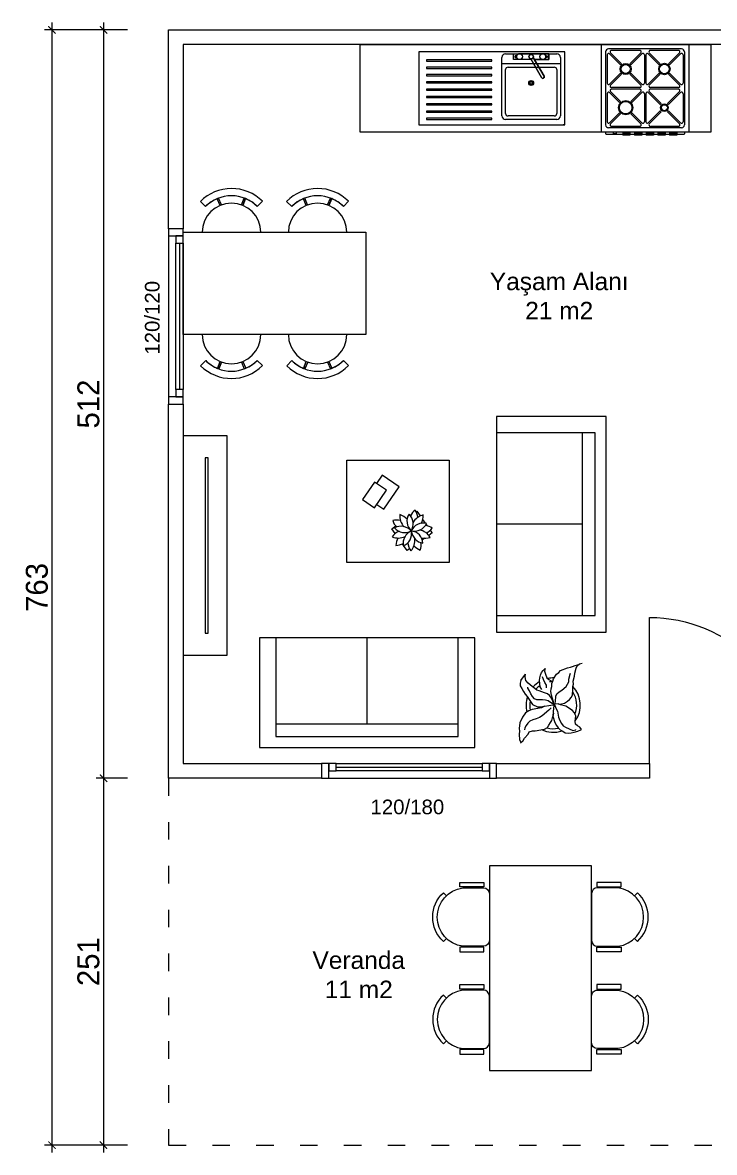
# Model space of a CAD drawing. Header units: inches. Extents: x 321 to 21697, y 7 to 6462.
# Drawn here: x 3878 to 4352, y 4145 to 4918 of the extents above; entities that cross this region are included whole.
import ezdxf

# ---------------------------------------------------------------- set-up
doc = ezdxf.new("R2010")
doc.units = ezdxf.units.IN
doc.header["$MEASUREMENT"] = 0
doc.linetypes.add('ACAD_ISO03W100', pattern=[30, 12, -18])
doc.layers.add('Kapı', color=154, linetype='Continuous', true_color=0x0c4697)
doc.layers.add('Pencere', color=141, linetype='Continuous')
doc.layers.add('Veranda', color=31, linetype='Continuous')
doc.layers.add('tefris', color=8, linetype='Continuous', lineweight=5)
doc.layers.add('tefriş', color=8, linetype='Continuous', lineweight=0)
doc.styles.add('DIŞ ÖLÇÜ', font='FRAMDCN.TTF', dxfattribs={"height": 15})
doc.styles.get("Standard").update_dxf_attribs({"font": 'arial.ttf'})
doc.dimstyles.new('DIŞ ÖLÇÜ', dxfattribs={"dimscale": 0.5, "dimtxt": 15, "dimasz": 10, "dimexe": 10, "dimexo": 10, "dimgap": 5, "dimtad": 1, "dimdec": 0, "dimtxsty": 'DIŞ ÖLÇÜ', "dimblk": 'ARCHTICK', "dimcen": 2.5, "dimdle": 10, "dimadec": 0, "dimazin": 0, "dimtfac": 1, "dimtdec": 0, "dimtix": 1, "dimtmove": 0, "dimatfit": 3, "dimldrblk": 'ARCHTICK', "dimfxl": 60, "dimfxlon": 1, "dimlwd": -1, "dimlwe": -1, "dimarcsym": 0})

# ---------------------------------------------------------------- blocks, each defined once
blk = doc.blocks.new('fewfe-flat-1')
at = {"layer": 'tefriş'}
for p, q in [((6.16, 29.99), (-14.84, 29.99)), ((-14.84, 29.99), (-14.84, 25.99)), ((6.16, 25.99), (6.16, 29.99)), ((-19.5, 20.25), (-19.5, -20.25)), ((-14.84, 25.99), (6.16, 25.99)), ((3.5, 25.25), (-14.5, 25.25)), ((17.67, 18.38), (20.27, 21.06)), ((17.67, -18.38), (20.27, -21.06)), ((-14.84, -26.01), (6.16, -26.01)), ((-14.84, -30.01), (-14.84, -26.01)), ((-14.5, -25.25), (-7.9, -25.25)), ((-7.9, -25.25), (3.5, -25.25)), ((6.16, -26.01), (6.16, -30.01)), ((6.16, -30.01), (-14.84, -30.01))]:
    blk.add_line(p, q, dxfattribs=at)
for centre, radius, start, end in [((-14.5, 20.25), 5, 90, 180), ((0, 0), 25.5, 277.87991, 82.12009), ((0.86, 0), 28.63, 312.66342, 47.33658), ((-14.5, -20.25), 5, 180, 270)]:
    blk.add_arc(centre, radius, start, end, dxfattribs=at)
blk = doc.blocks.new('_ArchTick')
at = {"color": 0, "linetype": 'ByBlock', "const_width": 0.15}
blk.add_lwpolyline([(-0.5, -0.5), (0.5, 0.5)], dxfattribs=at)
blk = doc.blocks.new('*D513')
at = {"color": 0, "transparency": 16777216}
for p, q in [((3933.44, 4917.51), (3933.44, 4395.51)), ((3949.81, 4912.51), (3928.44, 4912.51)), ((3949.81, 4400.51), (3928.44, 4400.51))]:
    blk.add_line(p, q, dxfattribs=at)
at = {"layer": 'Defpoints', "color": 0, "transparency": 16777216}
for p in [(3954.81, 4912.51), (3933.44, 4400.51), (3954.81, 4400.51)]:
    blk.add_point(p, dxfattribs=at)
at = {"color": 0, "transparency": 16777216, "xscale": 5, "yscale": 5, "zscale": 5}
for p, rotation in [((3933.44, 4912.51), 90), ((3933.44, 4400.51), 270)]:
    blk.add_blockref('_ArchTick', p, dxfattribs=dict(at, rotation=rotation))
at = {"color": 0, "transparency": 16777216, "insert": (3923.16, 4656.51), "char_height": 15, "attachment_point": 5, "rotation": 90, "style": 'DIŞ ÖLÇÜ'}
blk.add_mtext('512', dxfattribs=at)
blk = doc.blocks.new('*D518')
at = {"color": 0, "transparency": 16777216}
for p, q in [((3949.81, 4400.51), (3928.44, 4400.51)), ((3933.44, 4405.51), (3933.44, 4144.51)), ((3949.81, 4149.51), (3928.44, 4149.51))]:
    blk.add_line(p, q, dxfattribs=at)
at = {"layer": 'Defpoints', "color": 0, "transparency": 16777216}
for p in [(3954.81, 4400.51), (3933.44, 4149.51), (3954.81, 4149.51)]:
    blk.add_point(p, dxfattribs=at)
at = {"color": 0, "transparency": 16777216, "xscale": 5, "yscale": 5, "zscale": 5}
for p, rotation in [((3933.44, 4400.51), 90), ((3933.44, 4149.51), 270)]:
    blk.add_blockref('_ArchTick', p, dxfattribs=dict(at, rotation=rotation))
at = {"color": 0, "transparency": 16777216, "insert": (3923.16, 4275.01), "char_height": 15, "attachment_point": 5, "rotation": 90, "style": 'DIŞ ÖLÇÜ'}
blk.add_mtext('251', dxfattribs=at)
blk = doc.blocks.new('*D511')
at = {"color": 0, "transparency": 16777216}
for p, q in [((3898.15, 4917.51), (3898.15, 4144.51)), ((3928.15, 4912.51), (3893.15, 4912.51)), ((3928.15, 4149.51), (3893.15, 4149.51))]:
    blk.add_line(p, q, dxfattribs=at)
at = {"layer": 'Defpoints', "color": 0, "transparency": 16777216}
for p in [(3954.81, 4912.51), (3898.15, 4149.51), (3954.81, 4149.51)]:
    blk.add_point(p, dxfattribs=at)
at = {"color": 0, "transparency": 16777216, "xscale": 5, "yscale": 5, "zscale": 5}
for p, rotation in [((3898.15, 4912.51), 90), ((3898.15, 4149.51), 270)]:
    blk.add_blockref('_ArchTick', p, dxfattribs=dict(at, rotation=rotation))
at = {"color": 0, "transparency": 16777216, "insert": (3887.87, 4531.01), "char_height": 15, "attachment_point": 5, "rotation": 90, "style": 'DIŞ ÖLÇÜ'}
blk.add_mtext('763', dxfattribs=at)
blk = doc.blocks.new('saksı masa')
at = {"lineweight": 0, "elevation": 51.05}
for points in [[(42694.75, -80314.18), (42694.75, -80310.89), (42697.47, -80310.89)], [(42704.69, -80310.89), (42705.39, -80310.89)], [(42707.48, -80310.89), (42707.68, -80310.89)], [(42711.37, -80310.89), (42711.83, -80310.89), (42711.83, -80314.14)], [(42711.83, -80316.55), (42711.83, -80319.15)], [(42694.75, -80321.82), (42694.75, -80321.17)], [(42696.49, -80325.76), (42694.75, -80325.76), (42694.75, -80322.39)], [(42711.83, -80323.95), (42711.83, -80325.76), (42709.54, -80325.76)], [(42711.83, -80319.94), (42711.83, -80320.88)], [(42706.79, -80325.76), (42705.15, -80325.76)]]:
    blk.add_lwpolyline(points, dxfattribs=at)
at = {"linetype": 'ByBlock', "lineweight": 0}
for centre, radius, start, end in [((42703.62, -80310.85, 51.05), 7.29, 183.75273, 264.95532), ((42695.13, -80319.14, 51.05), 7.91, 7.48413, 81.22392), ((42704.6, -80309.85, 51.05), 7.21, 160.75243, 194.49137), ((42693.42, -80318.19, 51.05), 11.57, 46.64859, 67.78949), ((42709.49, -80312.53, 51.05), 8.58, 139.39871, 188.8676), ((42710.08, -80316.48, 51.05), 7.29, 111.75273, 192.95532), ((42695.53, -80312.53, 51.05), 9.31, 6.50685, 36.8699), ((42699.57, -80310.97, 51.05), 7.91, 295.48413, 9.22392), ((42711.33, -80317.1, 51.05), 7.21, 88.75243, 122.49137), ((42699.95, -80309.05, 51.05), 11.57, 334.64859, 355.78948), ((42700.09, -80327.22, 51.05), 11.57, 118.64859, 139.78948), ((42695.37, -80323.47, 51.05), 9.31, 78.50685, 108.8699), ((42699.68, -80310.19, 51.05), 8.58, 211.3987, 260.8676), ((42701.53, -80325.89, 51.05), 7.91, 79.48413, 153.22392), ((42696.27, -80315.26, 51.05), 7.29, 255.75273, 336.95532), ((42709.93, -80321.89, 51.05), 7.91, 151.48413, 225.22392), ((42706.73, -80324.36, 51.05), 7.29, 39.75273, 120.95532), ((42708.71, -80312.67, 51.05), 7.91, 223.48413, 297.22392), ((42698.19, -80323.61, 51.05), 7.29, 327.75273, 48.95532), ((42710.3, -80322.58, 51.05), 8.58, 67.3987, 116.8676), ((42705.99, -80309.31, 51.05), 9.31, 294.50685, 324.8699), ((42695.62, -80314.01, 51.05), 7.21, 232.75243, 266.49137), ((42705.72, -80327, 51.05), 9.31, 150.50685, 180.8699), ((42694.42, -80318.8, 51.05), 8.58, 283.3987, 332.8676), ((42712.28, -80318.25, 51.05), 9.31, 222.50685, 252.8699), ((42700.99, -80326.46, 51.05), 8.58, 355.3987, 44.8676), ((42710.66, -80312.44, 51.05), 11.57, 262.64859, 283.78949), ((42706.52, -80325.75, 51.05), 7.21, 16.75243, 50.49137), ((42710.75, -80323.67, 51.05), 11.57, 190.64859, 211.78949), ((42696.81, -80323.84, 51.05), 7.21, 304.75243, 338.49137)]:
    blk.add_arc(centre, radius, start, end, dxfattribs=at)
blk = doc.blocks.new('bdvxxvxv')
at = {"layer": 'tefris'}
blk.add_lwpolyline([(0, 0), (0, -70), (-70, -70), (-70, 0)], close=True, dxfattribs=at)
at = {"layer": 'tefris', "lineweight": 0}
blk.add_lwpolyline([(-42.93, -20.54), (-51.11, -14.99), (-59.28, -27.02), (-51.1, -32.57)], close=True, dxfattribs=at)
blk.add_lwpolyline([(-49.57, -30.31), (-44.7, -33.61), (-34.23, -18.18), (-45.81, -10.32), (-49.65, -15.98)], dxfattribs=at)
at = {"layer": 'tefris', "lineweight": 0, "xscale": 1.224867259940718, "yscale": 1.224867259940718, "zscale": 1.224867259940718, "rotation": 35.0720247064212}
blk.add_blockref('saksı masa', (-99363.46, 50412.92, -62.52), dxfattribs=at)

msp = doc.modelspace()

# ---------------------------------------------------------------- linework, layer by layer
at = {"lineweight": 25}
for p, q in [((3978.07, 4776.51), (3978.07, 4912.51)), ((3978.07, 4912.51), (4751.07, 4912.51)), ((4424.32, 4902.51), (3988.07, 4902.51)), ((3988.07, 4902.51), (3988.07, 4776.51)), ((3988.07, 4776.51), (3978.07, 4776.51)), ((3978.07, 4400.51), (3978.07, 4656.51)), ((3978.07, 4656.51), (3988.07, 4656.51)), ((3988.07, 4656.51), (3988.07, 4410.51)), ((3988.07, 4410.51), (4082.69, 4410.51)), ((4082.69, 4410.51), (4082.69, 4400.51)), ((4202.69, 4400.51), (4202.69, 4410.51)), ((4202.69, 4410.51), (4307.32, 4410.51)), ((4307.32, 4410.51), (4307.32, 4400.51)), ((4082.69, 4400.51), (3978.07, 4400.51)), ((4307.32, 4400.51), (4202.69, 4400.51))]:
    msp.add_line(p, q, dxfattribs=at)
at = {"layer": 'Kapı'}
msp.add_lwpolyline([(4307.32, 4410.51), (4307.32, 4510.51, -0.414214), (4407.32, 4410.51)], format="xyb", dxfattribs=at)
at = {"layer": 'Pencere'}
for p, q in [((3978.07, 4771.51), (3978.07, 4661.51)), ((3983.07, 4666.51), (3983.07, 4766.51)), ((3985.57, 4766.51), (3985.57, 4666.51)), ((3988.07, 4766.51), (3988.07, 4666.51)), ((4092.69, 4410.51), (4192.69, 4410.51)), ((4092.69, 4408.01), (4192.69, 4408.01)), ((4087.69, 4400.51), (4197.69, 4400.51)), ((4192.69, 4405.51), (4092.69, 4405.51))]:
    msp.add_line(p, q, dxfattribs=at)
for points in [[(3978.07, 4776.51), (3978.07, 4771.51), (3988.07, 4771.51), (3988.07, 4776.51), (3978.07, 4776.51)], [(3988.07, 4771.51), (3983.07, 4771.51), (3983.07, 4766.51), (3988.07, 4766.51), (3988.07, 4771.51)], [(3978.07, 4661.51), (3978.07, 4656.51), (3988.07, 4656.51), (3988.07, 4661.51), (3978.07, 4661.51)], [(3988.07, 4666.51), (3983.07, 4666.51), (3983.07, 4661.51), (3988.07, 4661.51), (3988.07, 4666.51)], [(4082.69, 4400.51), (4087.69, 4400.51), (4087.69, 4410.51), (4082.69, 4410.51), (4082.69, 4400.51)], [(4087.69, 4410.51), (4087.69, 4405.51), (4092.69, 4405.51), (4092.69, 4410.51), (4087.69, 4410.51)], [(4192.69, 4410.51), (4192.69, 4405.51), (4197.69, 4405.51), (4197.69, 4410.51), (4192.69, 4410.51)], [(4197.69, 4400.51), (4202.69, 4400.51), (4202.69, 4410.51), (4197.69, 4410.51), (4197.69, 4400.51)]]:
    msp.add_lwpolyline(points, dxfattribs=at)
at = {"layer": 'tefris'}
for p, q in [((4274.82, 4902.51), (4274.32, 4902.01)), ((4274.32, 4902.01), (4274.32, 4843.01)), ((4333.82, 4902.51), (4274.82, 4902.51)), ((4333.82, 4902.51), (4334.32, 4902.01)), ((4334.32, 4902.01), (4334.32, 4843.01)), ((4149.32, 4897.51), (4149.32, 4896.51)), ((4249.32, 4897.51), (4149.32, 4897.51)), ((4149.32, 4897.51), (4149.32, 4847.51)), ((4206.32, 4853.68), (4206.32, 4893.68)), ((4208.82, 4896.18), (4243.82, 4896.18)), ((4214.32, 4892.18), (4214.32, 4896.18)), ((4214.32, 4896.18), (4238.32, 4896.18)), ((4216.43, 4894.68), (4215.32, 4894.68)), ((4215.32, 4894.68), (4215.32, 4893.68)), ((4215.32, 4893.68), (4216.43, 4893.68)), ((4235.18, 4880.83), (4227.75, 4893.69)), ((4236.2, 4894.68), (4237.32, 4894.68)), ((4237.32, 4893.68), (4236.2, 4893.68)), ((4237.32, 4894.68), (4237.32, 4893.68)), ((4238.32, 4896.18), (4238.32, 4892.18)), ((4246.32, 4893.68), (4246.32, 4853.68)), ((4249.32, 4847.51), (4249.32, 4897.51)), ((4277.32, 4897.51), (4277.32, 4847.51)), ((4278.32, 4895.38), (4278.32, 4876.13)), ((4329.32, 4899.51), (4279.32, 4899.51)), ((4287.53, 4888.58), (4280.02, 4896.09)), ((4288.24, 4889.29), (4280.73, 4896.8)), ((4300.69, 4898.51), (4281.44, 4898.51)), ((4293.89, 4889.29), (4301.4, 4896.8)), ((4294.6, 4888.58), (4302.11, 4896.09)), ((4303.82, 4895.38), (4303.82, 4876.13)), ((4304.82, 4895.38), (4304.82, 4876.13)), ((4306.52, 4896.09), (4314.03, 4888.58)), ((4307.23, 4896.8), (4314.74, 4889.29)), ((4327.19, 4898.51), (4307.94, 4898.51)), ((4327.9, 4896.8), (4320.39, 4889.29)), ((4328.61, 4896.09), (4321.1, 4888.58)), ((4330.32, 4895.38), (4330.32, 4876.13)), ((4331.32, 4897.51), (4331.32, 4847.51)), ((4199.36, 4892.01), (4154.73, 4892.01)), ((4154.73, 4892.01), (4154.73, 4891.18)), ((4154.73, 4891.18), (4199.36, 4891.18)), ((4199.36, 4887.01), (4154.73, 4887.01)), ((4154.73, 4887.01), (4154.73, 4886.18)), ((4154.73, 4886.18), (4199.36, 4886.18)), ((4199.36, 4891.18), (4199.36, 4892.01)), ((4199.36, 4886.18), (4199.36, 4887.01)), ((4206.32, 4889.52), (4246.32, 4889.52)), ((4210.48, 4887.02), (4242.15, 4887.02)), ((4226.3, 4892.18), (4214.32, 4892.18)), ((4226.02, 4892.69), (4233.45, 4879.83)), ((4238.32, 4892.18), (4228.62, 4892.18)), ((4287.53, 4888.58), (4288.24, 4889.29)), ((4294.6, 4888.58), (4293.89, 4889.29)), ((4314.74, 4889.29), (4314.03, 4888.58)), ((4320.39, 4889.29), (4321.1, 4888.58)), ((4199.36, 4882.01), (4154.73, 4882.01)), ((4154.73, 4882.01), (4154.73, 4881.18)), ((4154.73, 4881.18), (4199.36, 4881.18)), ((4199.36, 4881.18), (4199.36, 4882.01)), ((4208.82, 4855.35), (4208.82, 4885.35)), ((4243.82, 4885.35), (4243.82, 4855.35)), ((4280.02, 4875.42), (4287.53, 4882.93)), ((4280.73, 4874.71), (4288.24, 4882.22)), ((4288.24, 4882.22), (4287.53, 4882.93)), ((4293.89, 4882.22), (4294.6, 4882.93)), ((4301.4, 4874.71), (4293.89, 4882.22)), ((4302.11, 4875.42), (4294.6, 4882.93)), ((4314.03, 4882.93), (4306.52, 4875.42)), ((4314.74, 4882.22), (4307.23, 4874.71)), ((4314.03, 4882.93), (4314.74, 4882.22)), ((4321.1, 4882.93), (4320.39, 4882.22)), ((4320.39, 4882.22), (4327.9, 4874.71)), ((4321.1, 4882.93), (4328.61, 4875.42)), ((4199.36, 4877.01), (4154.73, 4877.01)), ((4154.73, 4877.01), (4154.73, 4876.18)), ((4154.73, 4876.18), (4199.36, 4876.18)), ((4199.36, 4872.01), (4154.73, 4872.01)), ((4154.73, 4872.01), (4154.73, 4871.18)), ((4154.73, 4871.18), (4199.36, 4871.18)), ((4199.36, 4876.18), (4199.36, 4877.01)), ((4199.36, 4871.18), (4199.36, 4872.01)), ((4287.53, 4863.5), (4280.73, 4870.3)), ((4300.69, 4873.01), (4281.44, 4873.01)), ((4300.69, 4872.01), (4281.44, 4872.01)), ((4301.4, 4870.3), (4294.6, 4863.5)), ((4315.44, 4862.08), (4307.23, 4870.3)), ((4327.19, 4873.01), (4307.94, 4873.01)), ((4327.19, 4872.01), (4307.94, 4872.01)), ((4327.9, 4870.3), (4319.69, 4862.08)), ((4199.36, 4867.01), (4154.73, 4867.01)), ((4154.73, 4867.01), (4154.73, 4866.18)), ((4154.73, 4866.18), (4199.36, 4866.18)), ((4199.36, 4866.18), (4199.36, 4867.01)), ((4278.32, 4868.88), (4278.32, 4849.63)), ((4286.82, 4862.79), (4280.02, 4869.59)), ((4287.53, 4863.5), (4286.82, 4862.79)), ((4295.31, 4862.79), (4294.6, 4863.5)), ((4302.11, 4869.59), (4295.31, 4862.79)), ((4303.82, 4868.88), (4303.82, 4849.63)), ((4304.82, 4868.88), (4304.82, 4849.63)), ((4314.74, 4861.38), (4306.52, 4869.59)), ((4328.61, 4869.59), (4320.39, 4861.38)), ((4330.32, 4868.88), (4330.32, 4849.63)), ((4199.36, 4862.01), (4154.73, 4862.01)), ((4154.73, 4862.01), (4154.73, 4861.18)), ((4154.73, 4861.18), (4199.36, 4861.18)), ((4199.36, 4857.01), (4154.73, 4857.01)), ((4154.73, 4857.01), (4154.73, 4856.18)), ((4154.73, 4856.18), (4199.36, 4856.18)), ((4199.36, 4861.18), (4199.36, 4862.01)), ((4199.36, 4856.18), (4199.36, 4857.01)), ((4286.82, 4855.72), (4280.02, 4848.92)), ((4287.53, 4855.01), (4280.73, 4848.21)), ((4287.53, 4855.01), (4286.82, 4855.72)), ((4295.31, 4855.72), (4294.6, 4855.01)), ((4301.4, 4848.21), (4294.6, 4855.01)), ((4302.11, 4848.92), (4295.31, 4855.72)), ((4314.74, 4857.13), (4306.52, 4848.92)), ((4315.44, 4856.43), (4307.23, 4848.21)), ((4315.44, 4862.08), (4314.74, 4861.38)), ((4315.44, 4856.43), (4314.74, 4857.13)), ((4320.39, 4861.38), (4319.69, 4862.08)), ((4320.39, 4857.13), (4319.69, 4856.43)), ((4327.9, 4848.21), (4319.69, 4856.43)), ((4328.61, 4848.92), (4320.39, 4857.13)), ((4149.32, 4847.51), (4249.32, 4847.51)), ((4199.36, 4852.01), (4154.73, 4852.01)), ((4154.73, 4852.01), (4154.73, 4851.18)), ((4154.73, 4851.18), (4199.36, 4851.18)), ((4199.36, 4851.18), (4199.36, 4852.01)), ((4243.82, 4851.18), (4208.82, 4851.18)), ((4242.15, 4853.68), (4210.48, 4853.68)), ((4249.32, 4847.51), (4248.32, 4847.51)), ((4274.32, 4843.01), (4274.82, 4842.51)), ((4333.82, 4842.51), (4274.82, 4842.51)), ((4277.32, 4842.51), (4277.32, 4841.42)), ((4277.82, 4840.92), (4277.32, 4841.42)), ((4289, 4840.92), (4277.82, 4840.92)), ((4329.32, 4845.51), (4279.32, 4845.51)), ((4300.69, 4846.51), (4281.44, 4846.51)), ((4282.5, 4842.51), (4282.5, 4841.42)), ((4284.5, 4841.42), (4282.5, 4841.42)), ((4284.5, 4842.51), (4284.5, 4841.42)), ((4289, 4842.51), (4289, 4840.51)), ((4294, 4842.01), (4289, 4842.01)), ((4294, 4841.51), (4289, 4841.51)), ((4294, 4840.51), (4289, 4840.51)), ((4294, 4842.51), (4294, 4840.51)), ((4297, 4840.92), (4294, 4840.92)), ((4297, 4842.51), (4297, 4840.51)), ((4302, 4842.01), (4297, 4842.01)), ((4302, 4841.51), (4297, 4841.51)), ((4302, 4840.51), (4297, 4840.51)), ((4302, 4842.51), (4302, 4840.51)), ((4305, 4840.92), (4302, 4840.92)), ((4305, 4842.51), (4305, 4840.51)), ((4310, 4842.01), (4305, 4842.01)), ((4310, 4841.51), (4305, 4841.51)), ((4310, 4840.51), (4305, 4840.51)), ((4327.19, 4846.51), (4307.94, 4846.51)), ((4310, 4842.51), (4310, 4840.51)), ((4313, 4840.92), (4310, 4840.92)), ((4313, 4842.51), (4313, 4840.51)), ((4318, 4842.01), (4313, 4842.01)), ((4318, 4841.51), (4313, 4841.51)), ((4318, 4840.51), (4313, 4840.51)), ((4318, 4842.51), (4318, 4840.51)), ((4321, 4840.92), (4318, 4840.92)), ((4321, 4842.51), (4321, 4840.51)), ((4326, 4842.01), (4321, 4842.01)), ((4326, 4841.51), (4321, 4841.51)), ((4326, 4840.51), (4321, 4840.51)), ((4326, 4842.51), (4326, 4840.51)), ((4330.82, 4840.92), (4326, 4840.92)), ((4331.32, 4841.42), (4330.82, 4840.92)), ((4331.32, 4842.51), (4331.32, 4841.42)), ((4333.82, 4842.51), (4334.32, 4843.01)), ((4003.37, 4791.66), (3999.83, 4795.18)), ((4003.37, 4791.66), (3999.83, 4795.18)), ((4003.37, 4791.66), (3999.83, 4795.18)), ((4013.29, 4792.43), (4011.35, 4797.03)), ((4013.29, 4792.43), (4011.35, 4797.03)), ((4013.29, 4792.43), (4011.35, 4797.03)), ((4014.22, 4792.79), (4012.27, 4797.4)), ((4027.88, 4792.82), (4029.81, 4797.43)), ((4030.74, 4797.06), (4028.81, 4792.45)), ((4030.74, 4797.06), (4028.81, 4792.45)), ((4028.81, 4792.45), (4030.74, 4797.06)), ((4042.26, 4795.25), (4038.73, 4791.71)), ((4042.26, 4795.25), (4038.73, 4791.71)), ((4038.73, 4791.71), (4042.26, 4795.25)), ((4062.36, 4791.66), (4058.82, 4795.18)), ((4062.36, 4791.66), (4058.82, 4795.18)), ((4062.36, 4791.66), (4058.82, 4795.18)), ((4072.28, 4792.43), (4070.33, 4797.03)), ((4072.28, 4792.43), (4070.33, 4797.03)), ((4072.28, 4792.43), (4070.33, 4797.03)), ((4073.21, 4792.79), (4071.26, 4797.4)), ((4086.86, 4792.82), (4088.8, 4797.43)), ((4089.73, 4797.06), (4087.79, 4792.45)), ((4089.73, 4797.06), (4087.79, 4792.45)), ((4087.79, 4792.45), (4089.73, 4797.06)), ((4101.24, 4795.25), (4097.71, 4791.71)), ((4101.24, 4795.25), (4097.71, 4791.71)), ((4097.71, 4791.71), (4101.24, 4795.25)), ((3999.9, 4682.76), (4003.43, 4686.3)), ((3999.9, 4682.76), (4003.43, 4686.3)), ((4003.43, 4686.3), (3999.9, 4682.76)), ((4011.42, 4680.95), (4013.35, 4685.56)), ((4011.42, 4680.95), (4013.35, 4685.56)), ((4013.35, 4685.56), (4011.42, 4680.95)), ((4014.28, 4685.2), (4012.35, 4680.58)), ((4027.94, 4685.22), (4029.89, 4680.61)), ((4028.87, 4685.58), (4030.82, 4680.98)), ((4028.87, 4685.58), (4030.82, 4680.98)), ((4028.87, 4685.58), (4030.82, 4680.98)), ((4038.79, 4686.36), (4042.33, 4682.83)), ((4038.79, 4686.36), (4042.33, 4682.83)), ((4038.79, 4686.36), (4042.33, 4682.83)), ((4058.89, 4682.76), (4062.42, 4686.3)), ((4058.89, 4682.76), (4062.42, 4686.3)), ((4062.42, 4686.3), (4058.89, 4682.76)), ((4070.41, 4680.95), (4072.34, 4685.56)), ((4070.41, 4680.95), (4072.34, 4685.56)), ((4072.34, 4685.56), (4070.41, 4680.95)), ((4073.27, 4685.2), (4071.34, 4680.58)), ((4086.92, 4685.22), (4088.87, 4680.61)), ((4087.85, 4685.58), (4089.8, 4680.98)), ((4087.85, 4685.58), (4089.8, 4680.98)), ((4087.85, 4685.58), (4089.8, 4680.98)), ((4097.77, 4686.36), (4101.31, 4682.83)), ((4097.77, 4686.36), (4101.31, 4682.83)), ((4097.77, 4686.36), (4101.31, 4682.83)), ((4219.18, 4467.4), (4222.39, 4471.82))]:
    msp.add_line(p, q, dxfattribs=at)
at = {"layer": 'tefris', "lineweight": 0}
for p, q in [((4222.23, 4469.96), (4222.39, 4471.82)), ((4222.76, 4467.46), (4222.23, 4469.96)), ((4219.18, 4467.4), (4218.75, 4465.66)), ((4218.75, 4465.66), (4218.85, 4463.67)), ((4218.85, 4463.67), (4220.01, 4461.88)), ((4220.01, 4461.88), (4221.05, 4459.81)), ((4224.19, 4465.55), (4222.76, 4467.46)), ((4225.59, 4464.3), (4224.19, 4465.55)), ((4227.1, 4463.32), (4225.59, 4464.3)), ((4228.77, 4461.95), (4227.1, 4463.32)), ((4230.16, 4460.7), (4228.77, 4461.95)), ((4231.91, 4460.26), (4230.16, 4460.7)), ((4233.54, 4459.56), (4231.91, 4460.26)), ((4221.05, 4459.81), (4222.21, 4458.02)), ((4222.21, 4458.02), (4223.49, 4456.49)), ((4223.49, 4456.49), (4225.81, 4452.9)), ((4225.81, 4452.9), (4227.24, 4450.99)), ((4235.56, 4459), (4233.54, 4459.56)), ((4237.47, 4458.18), (4235.56, 4459)), ((4238.98, 4457.2), (4237.47, 4458.18)), ((4240.14, 4455.4), (4238.98, 4457.2)), ((4241.18, 4453.33), (4240.14, 4455.4)), ((4241.83, 4451.12), (4241.18, 4453.33)), ((4227.24, 4450.99), (4230.77, 4449.46)), ((4230.77, 4449.46), (4232.64, 4449.29)), ((4232.64, 4449.29), (4241.05, 4450.81)), ((4241.05, 4450.81), (4241.71, 4450.84))]:
    msp.add_line(p, q, dxfattribs=at)
at = {"layer": 'tefris'}
for points in [[(4349.32, 4842.51), (4109.32, 4842.51), (4109.32, 4902.51), (4349.32, 4902.51)], [(4113.07, 4774.01), (4113.07, 4704.01), (3988.07, 4704.01), (3988.07, 4774.01)], [(4005.07, 4499.78), (4005.07, 4619.78), (4003.07, 4619.78), (4003.07, 4499.78)]]:
    msp.add_lwpolyline(points, close=True, dxfattribs=at)
msp.add_lwpolyline([(4226.32, 4895.68), (4226.02, 4895.65), (4225.73, 4895.56), (4225.48, 4895.43), (4225.25, 4895.24), (4225.07, 4895.02), (4224.93, 4894.76), (4224.84, 4894.48), (4224.82, 4894.18), (4224.84, 4893.89), (4224.93, 4893.62), (4225.07, 4893.35), (4225.26, 4893.12), (4225.48, 4892.93), (4225.74, 4892.8), (4226.02, 4892.71), (4226.32, 4892.68), (4226.61, 4892.71), (4226.89, 4892.8), (4227.14, 4892.93), (4227.38, 4893.12), (4227.56, 4893.35), (4227.7, 4893.61), (4227.79, 4893.9), (4227.82, 4894.18), (4227.79, 4894.48), (4227.7, 4894.76), (4227.56, 4895.02), (4227.37, 4895.25), (4227.15, 4895.43), (4226.88, 4895.57), (4226.61, 4895.65), (4226.32, 4895.68), (4226.61, 4895.65), (4226.88, 4895.57), (4227.15, 4895.43), (4227.37, 4895.25), (4227.56, 4895.02), (4227.7, 4894.76), (4227.79, 4894.48), (4227.82, 4894.18), (4227.79, 4893.9), (4227.74, 4893.72), (4227.75, 4893.69), (4235.18, 4880.83), (4235.28, 4880.58), (4235.32, 4880.33), (4235.28, 4880.07), (4235.18, 4879.82), (4235.02, 4879.62), (4234.82, 4879.46), (4234.58, 4879.36), (4234.32, 4879.33), (4234.05, 4879.36), (4233.82, 4879.46), (4233.61, 4879.62), (4233.45, 4879.83), (4226.02, 4892.69), (4226.3, 4892.18), (4214.32, 4892.18), (4214.32, 4896.18), (4238.32, 4896.18), (4238.32, 4892.18), (4228.63, 4892.18), (4234.32, 4892.18), (4233.97, 4892.21), (4233.63, 4892.3), (4233.32, 4892.45), (4233.03, 4892.65), (4232.79, 4892.89), (4232.58, 4893.18), (4232.44, 4893.5), (4232.35, 4893.84), (4232.32, 4894.18), (4232.35, 4894.53), (4232.44, 4894.87), (4232.59, 4895.19), (4232.78, 4895.47), (4233.01, 4895.7), (4233.31, 4895.91), (4233.62, 4896.06), (4233.97, 4896.15), (4234.31, 4896.18), (4234.67, 4896.15), (4235, 4896.06), (4235.32, 4895.91), (4235.6, 4895.72), (4235.85, 4895.47), (4236.05, 4895.18), (4236.2, 4894.86), (4236.25, 4894.68), (4237.32, 4894.68), (4237.32, 4893.68), (4236.25, 4893.68), (4236.24, 4893.68), (4236.29, 4893.84), (4236.32, 4894.18), (4236.29, 4894.53), (4236.2, 4894.86), (4236.24, 4894.68), (4236.25, 4894.69), (4236.24, 4894.68), (4236.25, 4894.68), (4236.29, 4894.53), (4236.32, 4894.18), (4236.29, 4893.84), (4236.24, 4893.68), (4236.19, 4893.5), (4236.04, 4893.18), (4235.85, 4892.9), (4235.59, 4892.64), (4235.3, 4892.44), (4235, 4892.3), (4234.66, 4892.21), (4234.32, 4892.18), (4238.32, 4892.18), (4238.32, 4896.18), (4218.32, 4896.18), (4218.66, 4896.15), (4219, 4896.06), (4219.32, 4895.92), (4219.6, 4895.72), (4219.85, 4895.47), (4220.02, 4895.22), (4220.18, 4894.9), (4220.29, 4894.52), (4220.32, 4894.18), (4220.28, 4893.83), (4220.19, 4893.49), (4220.05, 4893.18), (4219.85, 4892.9), (4219.6, 4892.65), (4219.31, 4892.45), (4218.99, 4892.3), (4218.66, 4892.21), (4218.32, 4892.18), (4217.97, 4892.21), (4217.61, 4892.31), (4217.3, 4892.46), (4217.02, 4892.66), (4216.77, 4892.91), (4216.59, 4893.17), (4216.44, 4893.49), (4216.38, 4893.68), (4215.32, 4893.68), (4215.32, 4894.68), (4216.38, 4894.68), (4216.44, 4894.87), (4216.58, 4895.18), (4216.78, 4895.47), (4217.03, 4895.72), (4217.32, 4895.91), (4217.62, 4896.06), (4217.99, 4896.16), (4218.32, 4896.18), (4217.99, 4896.16), (4217.62, 4896.06), (4217.32, 4895.91), (4217.03, 4895.72), (4216.78, 4895.47), (4216.58, 4895.18), (4216.38, 4894.68), (4216.32, 4894.18), (4216.34, 4893.85), (4216.39, 4893.68), (4216.38, 4893.68)], dxfattribs=at)
at = {"layer": 'tefris', "lineweight": 0}
for points in [[(4241.71, 4450.84), (4241.61, 4452.83), (4240.3, 4457.27), (4239.77, 4459.76), (4239.93, 4461.62), (4240.37, 4463.37), (4240.53, 4465.24), (4241.24, 4466.87), (4241.68, 4468.62), (4243.63, 4471.64), (4245.16, 4472.92), (4246.41, 4474.31), (4251.09, 4476.15), (4253.19, 4476.53), (4255.41, 4477.18), (4255.8, 4477.34)], [(4245.14, 4451.29), (4247.12, 4451.4), (4249.23, 4451.78), (4251.14, 4453.21), (4252.66, 4454.48), (4253.91, 4455.88), (4254.62, 4457.51), (4254.95, 4461.24), (4254.84, 4463.22), (4255.28, 4464.97), (4255.17, 4466.96), (4256.04, 4470.45), (4256.21, 4472.32), (4257.08, 4475.81), (4257.78, 4477.44), (4259.31, 4478.72), (4261.14, 4479.22)], [(4255.8, 4477.34), (4258.02, 4477.99), (4258.41, 4478.14)], [(4233.59, 4461.15), (4232.43, 4462.95), (4232.17, 4465.32), (4232.06, 4467.3), (4232.22, 4469.17), (4232.66, 4470.92), (4233.49, 4472.82), (4234.46, 4474.33), (4235.99, 4475.61), (4235.55, 4473.86), (4236.2, 4471.64), (4237.13, 4469.3), (4238.52, 4468.05), (4240.04, 4467.07), (4240.31, 4466.95)], [(4236.71, 4462.38), (4236.87, 4464.25), (4235.71, 4466.04), (4234.67, 4468.11), (4234.17, 4469.94)], [(4242.49, 4451.15), (4242.93, 4452.9), (4243.26, 4456.63), (4243.96, 4458.26), (4245.49, 4459.54), (4247.28, 4460.69), (4250.33, 4463.25), (4251.31, 4464.76), (4252.02, 4466.39), (4252.18, 4468.25), (4253.05, 4471.75), (4253.29, 4472.29)], [(4241.02, 4451.47), (4237.99, 4453.43), (4236.24, 4453.86), (4234.1, 4454.15), (4232.12, 4454.04), (4230.25, 4454.21), (4228.62, 4454.91), (4227.34, 4456.44), (4226.18, 4458.23), (4225.14, 4460.3), (4223.98, 4462.09), (4223.95, 4462.75)], [(4235.41, 4449.71), (4233.34, 4448.67), (4227.03, 4447.53), (4224.69, 4446.61), (4222.51, 4445.3), (4220.28, 4442.39), (4218.51, 4438.32), (4218.18, 4434.59), (4218.29, 4432.6), (4218.12, 4430.74), (4218.34, 4426.77), (4219.23, 4425.09)], [(4219.11, 4424.82), (4220.75, 4426.37), (4221.73, 4427.88), (4224.23, 4430.67), (4224.94, 4432.3), (4227.16, 4432.95), (4229.15, 4433.05), (4235.45, 4434.19), (4237.52, 4435.23), (4238.5, 4436.74), (4239.6, 4438.53), (4240.58, 4440.04), (4241.01, 4441.79), (4241.57, 4443.8), (4241.77, 4445.01)], [(4240.11, 4448.63), (4238.47, 4447.09), (4233.9, 4443.26), (4232.1, 4442.1), (4229.77, 4441.18), (4227.54, 4440.53), (4225.48, 4439.49), (4223.96, 4438.21), (4222.98, 4436.7), (4221.88, 4434.92), (4221.68, 4433.71)], [(4241.99, 4450.73), (4241.7, 4448.59), (4241.21, 4442.99), (4242.52, 4438.55), (4243.56, 4436.48), (4244.83, 4434.96), (4246.23, 4433.71), (4248.01, 4432.61), (4249.53, 4431.63), (4251.67, 4431.35), (4253.65, 4431.46), (4255.87, 4432.11), (4258.36, 4432.64), (4260.43, 4433.68), (4260.82, 4433.83)], [(4260.82, 4433.83), (4259.54, 4435.36), (4258.03, 4436.33), (4256.64, 4437.59), (4256.53, 4439.57), (4256.86, 4443.3), (4255.81, 4445.37), (4254.54, 4446.89), (4250, 4449.83), (4246.5, 4450.7), (4244.87, 4451.41), (4242.49, 4451.15), (4241.44, 4450.96)], [(4242.38, 4450.88), (4243.3, 4448.54), (4244.34, 4446.47), (4245.1, 4442.27), (4246.02, 4439.93), (4247.07, 4437.87), (4248.34, 4436.34), (4249.86, 4435.36), (4254.75, 4433.24), (4256.85, 4433.62), (4256.97, 4433.89)]]:
    msp.add_lwpolyline(points, dxfattribs=at)
at = {"layer": 'tefris'}
for centre, radius in [((4218.32, 4894.18), 2), ((4226.32, 4894.18), 1.5), ((4234.32, 4894.18), 2), ((4291.07, 4885.76), 3.76), ((4291.07, 4885.76), 3.16), ((4317.57, 4885.76), 3.89), ((4317.57, 4885.76), 3.29), ((4226.32, 4876.18), 1.67), ((4226.32, 4877.57), 0.195), ((4224.95, 4876.18), 0.195), ((4225.34, 4875.24), 0.195), ((4225.37, 4877.14), 0.195), ((4226.32, 4876.18), 1.1), ((4226.32, 4876.18), 0.833), ((4226.32, 4874.8), 0.195), ((4227.29, 4877.15), 0.195), ((4227.29, 4875.21), 0.195), ((4227.69, 4876.18), 0.195), ((4291.07, 4859.26), 4.88), ((4291.07, 4859.26), 4.28), ((4317.57, 4859.26), 2.64), ((4317.57, 4859.26), 2.04)]:
    msp.add_circle(centre, radius, dxfattribs=at)
for centre, radius, start, end in [((4208.82, 4893.68), 2.5, 90, 180), ((4243.82, 4893.68), 2.5, 0, 90), ((4279.32, 4897.51), 2, 90, 180), ((4279.32, 4895.38), 1, 45, 180), ((4281.44, 4897.51), 1, 90, 225), ((4300.69, 4897.51), 1, 315, 90), ((4302.82, 4895.38), 1, 0, 135), ((4305.82, 4895.38), 1, 45, 180), ((4307.94, 4897.51), 1, 90, 225), ((4327.19, 4897.51), 1, 315, 90), ((4329.32, 4895.38), 1, 0, 135), ((4329.32, 4897.51), 2, 0, 90), ((4210.48, 4885.35), 1.67, 90, 180), ((4242.15, 4885.35), 1.67, 0, 90), ((4234.32, 4880.33), 1, 210, 30), ((4279.32, 4876.13), 1, 180, 315), ((4281.44, 4874.01), 1, 135, 270), ((4281.44, 4871.01), 1, 90, 225), ((4300.69, 4874.01), 1, 270, 45), ((4300.69, 4871.01), 1, 315, 90), ((4302.82, 4876.13), 1, 225, 0), ((4305.82, 4876.13), 1, 180, 315), ((4307.94, 4874.01), 1, 135, 270), ((4307.94, 4871.01), 1, 90, 225), ((4327.19, 4874.01), 1, 270, 45), ((4327.19, 4871.01), 1, 315, 90), ((4329.32, 4876.13), 1, 225, 0), ((4279.32, 4868.88), 1, 45, 180), ((4302.82, 4868.88), 1, 0, 135), ((4305.82, 4868.88), 1, 45, 180), ((4329.32, 4868.88), 1, 0, 135), ((4210.48, 4855.35), 1.67, 180, 270), ((4242.15, 4855.35), 1.67, 270, 0), ((4208.82, 4853.68), 2.5, 180, 270), ((4243.82, 4853.68), 2.5, 270, 0), ((4279.32, 4847.51), 2, 180, 270), ((4279.32, 4849.63), 1, 180, 315), ((4281.44, 4847.51), 1, 135, 270), ((4300.69, 4847.51), 1, 270, 45), ((4302.82, 4849.63), 1, 225, 0), ((4305.82, 4849.63), 1, 180, 315), ((4307.94, 4847.51), 1, 135, 270), ((4327.19, 4847.51), 1, 270, 45), ((4329.32, 4849.63), 1, 225, 0), ((4329.32, 4847.51), 2, 270, 0), ((4021.08, 4774.01), 30, 45.09278, 135.09278), ((4021.08, 4774.01), 30, 45.09278, 135.09278), ((4021.08, 4774.01), 30, 45.09278, 135.09278), ((4080.07, 4774.01), 30, 45.09278, 135.09278), ((4080.07, 4774.01), 30, 45.09278, 135.09278), ((4080.07, 4774.01), 30, 45.09278, 135.09278), ((4021.08, 4774.01), 20, 0, 180), ((4021.08, 4774.01), 25, 45.09278, 135.09278), ((4021.08, 4774.01), 25, 112.9169, 135.09278), ((4021.08, 4774.01), 25, 112.9169, 135.09278), ((4021.08, 4774.01), 25, 45.09278, 67.26866), ((4021.08, 4774.01), 25, 45.09278, 67.26866), ((4080.07, 4774.01), 20, 0, 180), ((4080.07, 4774.01), 25, 45.09278, 135.09278), ((4080.07, 4774.01), 25, 112.9169, 135.09278), ((4080.07, 4774.01), 25, 112.9169, 135.09278), ((4080.07, 4774.01), 25, 45.09278, 67.26866), ((4080.07, 4774.01), 25, 45.09278, 67.26866), ((4021.08, 4704.01), 20, 180, 0), ((4080.07, 4704.01), 20, 180, 0), ((4021.08, 4704.01), 25, 225.09278, 315.09278), ((4021.08, 4704.01), 25, 225.09278, 247.26866), ((4021.08, 4704.01), 25, 225.09278, 247.26866), ((4021.08, 4704.01), 25, 292.9169, 315.09278), ((4021.08, 4704.01), 25, 292.9169, 315.09278), ((4080.07, 4704.01), 25, 225.09278, 315.09278), ((4080.07, 4704.01), 25, 225.09278, 247.26866), ((4080.07, 4704.01), 25, 225.09278, 247.26866), ((4080.07, 4704.01), 25, 292.9169, 315.09278), ((4080.07, 4704.01), 25, 292.9169, 315.09278), ((4021.08, 4704.01), 30, 225.09278, 315.09278), ((4021.08, 4704.01), 30, 225.09278, 315.09278), ((4021.08, 4704.01), 30, 225.09278, 315.09278), ((4080.07, 4704.01), 30, 225.09278, 315.09278), ((4080.07, 4704.01), 30, 225.09278, 315.09278), ((4080.07, 4704.01), 30, 225.09278, 315.09278)]:
    msp.add_arc(centre, radius, start, end, dxfattribs=at)
at = {"layer": 'tefris', "lineweight": 0}
for radius, start, end in [(18.59, 88.24377, 101.37646), (18.59, 120.0853, 138.00229), (16.11, 124.32109, 137.12039), (16.11, 91.00727, 99.15731), (18.59, 324.42206, 43.63902), (18.59, 162.31329, 194.53986), (16.11, 170.01573, 192.56381), (16.11, 337.60024, 33.86539), (18.59, 244.04334, 289.03405), (16.11, 254.32995, 282.86772)]:
    msp.add_arc((4241.42, 4450.51), radius, start, end, dxfattribs=at)
at = {"layer": 'tefriş'}
for p, q in [((4277.69, 4648.01), (4202.69, 4648.01)), ((4202.69, 4648.01), (4202.69, 4636.76)), ((4277.69, 4500.51), (4277.69, 4648.01)), ((4261.44, 4636.76), (4202.69, 4636.76)), ((4202.69, 4636.76), (4202.69, 4500.51)), ((4270.19, 4636.76), (4202.69, 4636.76)), ((4261.44, 4511.76), (4261.44, 4636.76)), ((4270.19, 4511.76), (4270.19, 4636.76)), ((4261.44, 4574.26), (4202.69, 4574.26)), ((4202.69, 4511.76), (4270.19, 4511.76)), ((4202.69, 4500.51), (4277.69, 4500.51)), ((4176.44, 4496.51), (4040.19, 4496.51)), ((4040.19, 4496.51), (4040.19, 4421.51)), ((4051.44, 4496.51), (4051.44, 4429.01)), ((4113.94, 4437.76), (4113.94, 4496.51)), ((4176.44, 4437.76), (4176.44, 4496.51)), ((4187.69, 4496.51), (4176.44, 4496.51)), ((4176.44, 4429.01), (4176.44, 4496.51)), ((4187.69, 4421.51), (4187.69, 4496.51)), ((4051.44, 4437.76), (4176.44, 4437.76)), ((4051.44, 4429.01), (4176.44, 4429.01)), ((4040.19, 4421.51), (4187.69, 4421.51)), ((4197.69, 4285.51), (4197.69, 4285.51))]:
    msp.add_line(p, q, dxfattribs=at)
for points in [[(3988.07, 4484.78), (4018.07, 4484.78), (4018.07, 4634.78), (3988.07, 4634.78)], [(4267.69, 4340.51), (4197.69, 4340.51), (4197.69, 4200.51), (4267.69, 4200.51)]]:
    msp.add_lwpolyline(points, close=True, dxfattribs=at)
at = {"layer": 'Veranda', "linetype": 'ACAD_ISO03W100'}
msp.add_lwpolyline([(3978.07, 4400.51), (3978.07, 4149.51), (4417.32, 4149.51)], dxfattribs=at)

# ---------------------------------------------------------------- block references
msp.add_blockref('bdvxxvxv', (4170.15, 4618.17))
at = {"layer": 'tefriş', "yscale": 0.7920000000000001, "zscale": 0.7920000000000001}
for p, xscale in [((4182.24, 4305.51), -0.7920000000000001), ((4283.14, 4305.51), 0.7920000000000001)]:
    msp.add_blockref('fewfe-flat-1', p, dxfattribs=dict(at, xscale=xscale))
for p, xscale, rotation in [((4182.24, 4235.51), 0.7920000000000001, 180), ((4283.14, 4235.51), -0.7920000000000001, 179.999999999772)]:
    msp.add_blockref('fewfe-flat-1', p, dxfattribs=dict(at, xscale=xscale, rotation=rotation))

# ---------------------------------------------------------------- texts
at = {"attachment_point": 3}
for s, width, insert, char_height in [('\\pxqc;Yaşam Alanı\\P21 m2', 137.393, (4314.22, 4746.44), 12), ('\\pxqc;120/180', 54.2877, (4168.67, 4385.89), 10), ('\\pxqc;Veranda\\P11 m2', 147.0725, (4181.79, 4282.04), 12)]:
    msp.add_mtext_dynamic_manual_height_columns(s, width=width, gutter_width=12.5, heights=[0], dxfattribs=dict(at, insert=insert, char_height=char_height))
at = {"insert": (3971.96, 4688.39), "char_height": 10, "attachment_point": 7, "rotation": 90}
msp.add_mtext_dynamic_manual_height_columns('\\pxqc;120/120', width=54.2877, gutter_width=12.5, heights=[0], dxfattribs=at)

# ---------------------------------------------------------------- dimensions: what is measured, and where the dimension line sits
for base, p1, p2, picture, middle in [((3898.15, 4149.51), (3954.81, 4912.51), (3954.81, 4149.51), '*D511', (3887.87, 4531.01)), ((3933.44, 4400.51), (3954.81, 4912.51), (3954.81, 4400.51), '*D513', (3923.16, 4656.51)), ((3933.44, 4149.51), (3954.81, 4400.51), (3954.81, 4149.51), '*D518', (3923.16, 4275.01))]:
    dim = msp.add_linear_dim(base=base, p1=p1, p2=p2, angle=90, dimstyle='DIŞ ÖLÇÜ')
    dim.commit()
    dim.dimension.update_dxf_attribs({"geometry": picture, "text_midpoint": middle})

doc.saveas('drawing.dxf')
